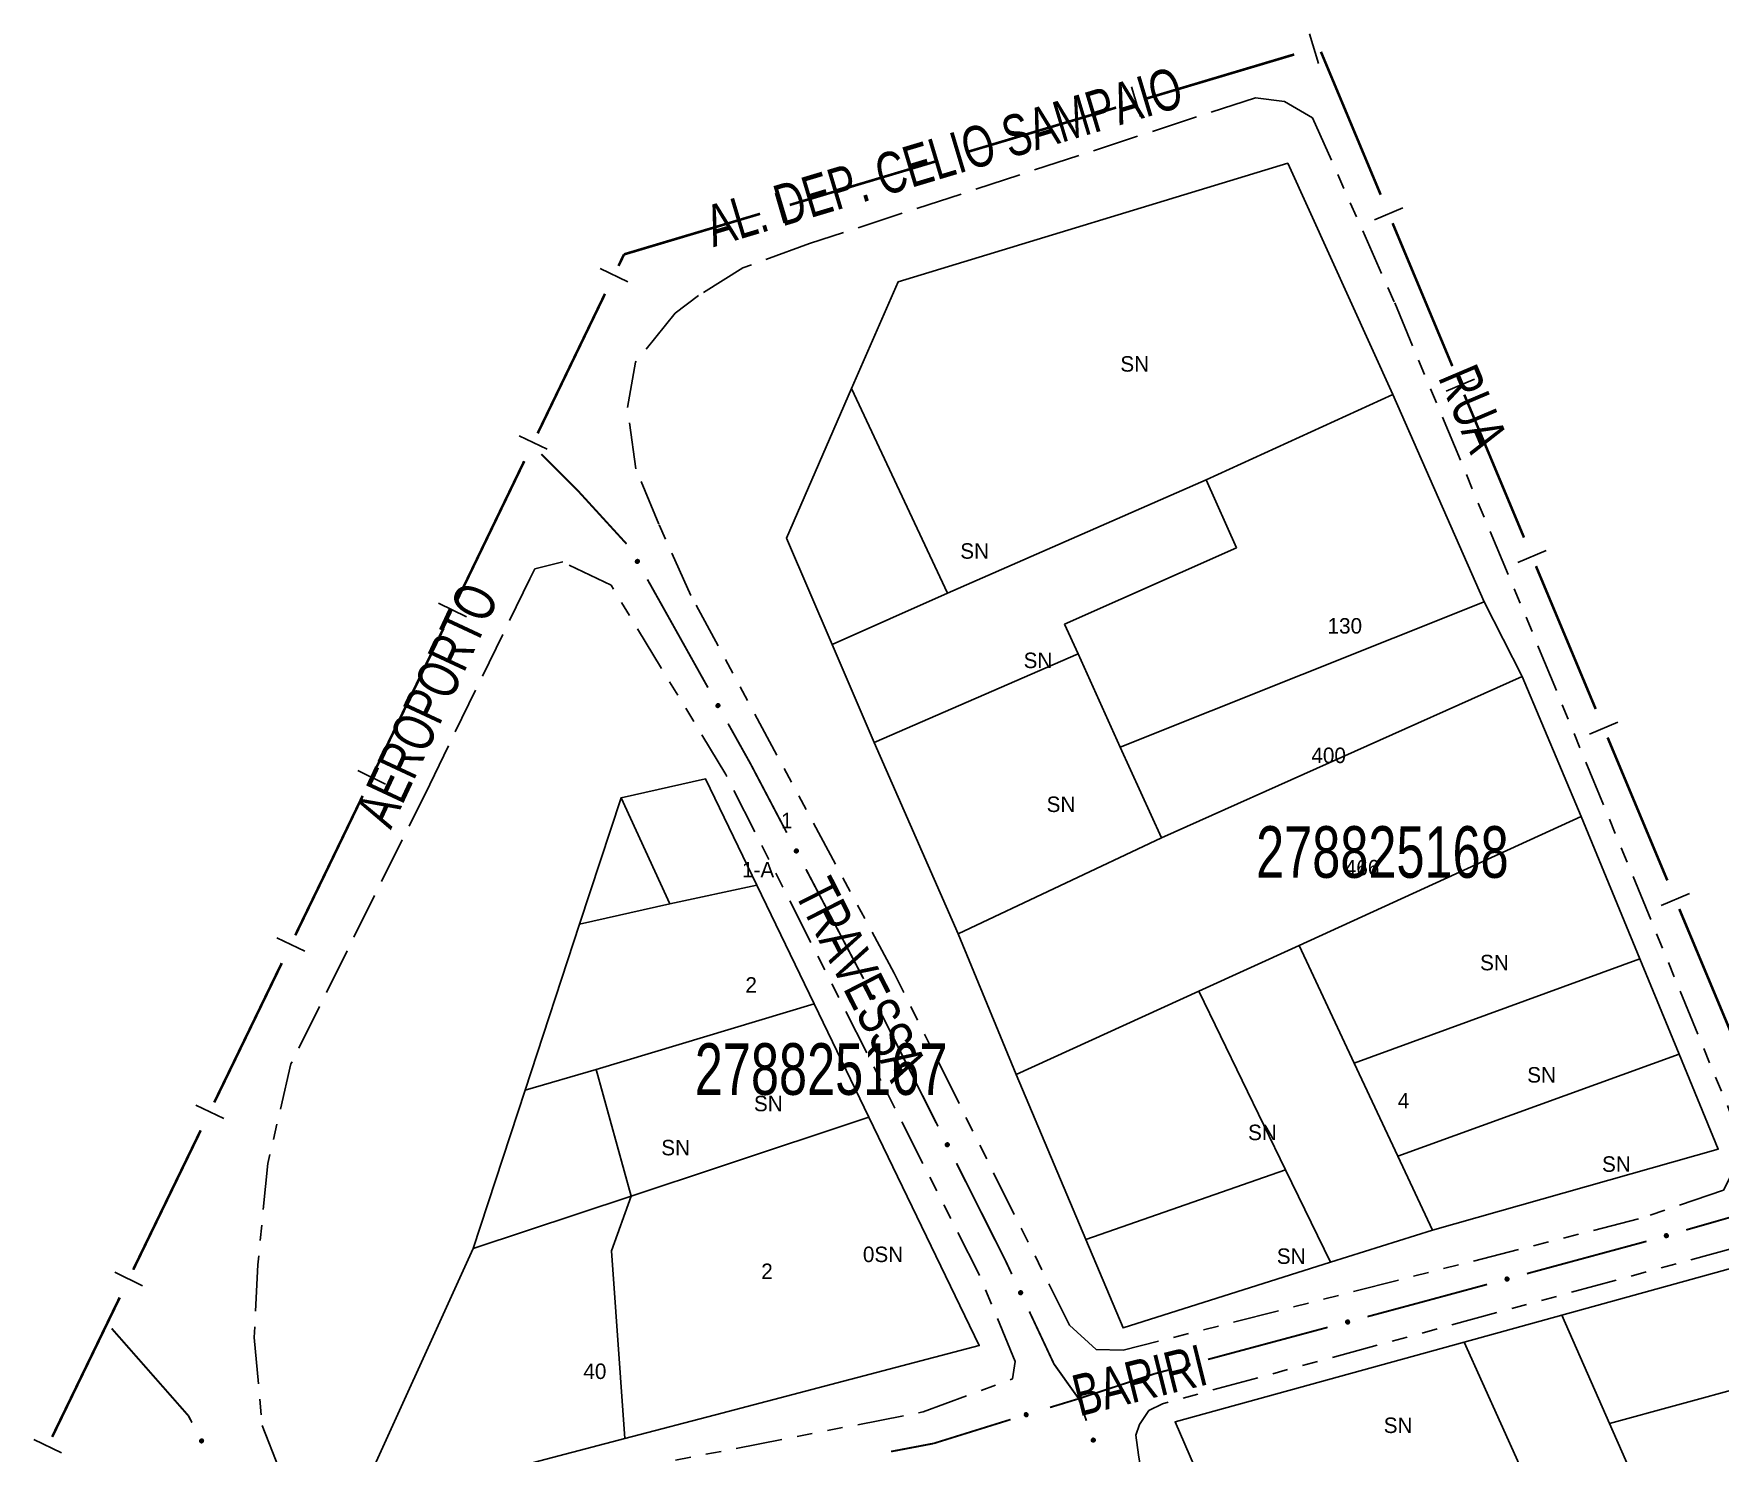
# Model space of a CAD drawing. Extents: x 204614 to 205597, y 4873311 to 4874446.
# Drawn here: x 204936.4 to 205099.8, y 4874308.7 to 4874446.2 of the extents above; entities that cross this region are included whole.
import ezdxf
from ezdxf.enums import TextEntityAlignment as Align

# ---------------------------------------------------------------- set-up
doc = ezdxf.new("R2010")
doc.units = 0
doc.header["$LTSCALE"] = 1.5
doc.header["$MEASUREMENT"] = 0
doc.linetypes.add('TRACO_11', pattern=[8, 3, -1, 3, -1])
doc.linetypes.add('TRACO_25', pattern=[8, 3, -1, 1, -1, 1, -1])
for name, color, linetype in [('CD_MALHA_LOTES', 7, 'CONTINUOUS'), ('CD_TXT_QUADRA', 255, 'CONTINUOUS'), ('LM-LIM-SETORES-BAIRROS', 250, 'CONTINUOUS'), ('RU-QUADRA', 210, 'CONTINUOUS'), ('SV-EIXO-RUA-N-PAV', 6, 'CONTINUOUS'), ('SV-RUA-NAO-PAV', 7, 'CONTINUOUS'), ('SV-RUA-PAVIM', 7, 'CONTINUOUS'), ('SV-TXT-RUA-N-PAV', 7, 'CONTINUOUS'), ('SV-TXT-RUA-PAV', 7, 'CONTINUOUS'), ('Th_NmrPort', 1, 'CONTINUOUS')]:
    doc.layers.add(name, color=color, linetype=linetype)
doc.styles.add('ARIAL', font='ARIAL.SHX')

msp = doc.modelspace()

# ---------------------------------------------------------------- linework, layer by layer
at = {"layer": 'CD_MALHA_LOTES', "linetype": 'Continuous', "flags": 128}
for points in [[(205020.195338, 4874422.122903), (205057.950241, 4874433.619577)], [(205057.950241, 4874433.619577), (205068.13264, 4874411.210239)], [(205015.68271, 4874411.799885), (205020.195338, 4874422.122903)], [(205015.68271, 4874411.799885), (205009.38529, 4874397.290649)], [(205024.98192, 4874391.969947), (205015.68271, 4874411.799885)], [(205050.048416, 4874402.964596), (205068.13264, 4874411.210239)], [(205068.13264, 4874411.210239), (205076.986454, 4874391.116773)], [(205050.048416, 4874402.964596), (205024.98192, 4874391.969947)], [(205052.980129, 4874396.363739), (205050.048416, 4874402.964596)], [(205009.38529, 4874397.290649), (205013.799399, 4874386.98382)], [(205036.330847, 4874388.963605), (205052.980129, 4874396.363739)], [(205013.799399, 4874386.98382), (205024.98192, 4874391.969947)], [(205041.716584, 4874377.065696), (205076.986454, 4874391.116773)], [(205076.986454, 4874391.116773), (205080.653126, 4874383.886202)], [(205037.634412, 4874386.083832), (205036.330847, 4874388.963605)], [(205017.86313, 4874377.495115), (205013.799399, 4874386.98382)], [(205017.86313, 4874377.495115), (205037.634412, 4874386.083832)], [(205041.716584, 4874377.065696), (205037.634412, 4874386.083832)], [(205080.653126, 4874383.886202), (205045.70218, 4874368.260911)], [(205080.653126, 4874383.886202), (205086.366418, 4874370.334456)], [(205025.998603, 4874358.985694), (205017.86313, 4874377.495115)], [(205045.70218, 4874368.260911), (205041.716584, 4874377.065696)], [(204993.347251, 4874372.161047), (205001.522713, 4874373.993478), (205006.501724, 4874363.69162)], [(204989.328919, 4874359.898207), (204993.347251, 4874372.161047)], [(204998.069285, 4874361.871241), (204993.347251, 4874372.161047)], [(205059.048245, 4874357.8555), (205086.366418, 4874370.334456)], [(205086.366418, 4874370.334456), (205092.055291, 4874356.542889)], [(205025.998603, 4874358.985694), (205045.70218, 4874368.260911)], [(205006.501724, 4874363.69162), (204998.069285, 4874361.871241)], [(205006.501724, 4874363.69162), (205012.056457, 4874352.19856)], [(204998.069285, 4874361.871241), (204989.328919, 4874359.898207)], [(204984.064992, 4874343.834152), (204989.328919, 4874359.898207)], [(205031.636806, 4874345.33394), (205025.998603, 4874358.985694)], [(205049.344554, 4874353.422849), (205059.048245, 4874357.8555)], [(205064.38633, 4874346.451521), (205059.048245, 4874357.8555)], [(205064.38633, 4874346.451521), (205092.055291, 4874356.542889)], [(205092.055291, 4874356.542889), (205095.86489, 4874347.307256)], [(205031.636806, 4874345.33394), (205049.344554, 4874353.422849)], [(205057.738016, 4874336.112262), (205049.344554, 4874353.422849)], [(204990.950995, 4874345.837468), (205012.056457, 4874352.19856)], [(205012.056457, 4874352.19856), (205017.365901, 4874341.213019)], [(205068.608539, 4874337.431434), (205064.38633, 4874346.451521)], [(205068.608539, 4874337.431434), (205095.86489, 4874347.307256)], [(205095.86489, 4874347.307256), (205099.652812, 4874338.124173)], [(204990.950995, 4874345.837468), (204984.064992, 4874343.834152)], [(204994.33534, 4874333.570064), (204990.950995, 4874345.837468)], [(205038.374722, 4874329.364519), (205031.636806, 4874345.33394)], [(204979.040192, 4874328.499849), (204984.064992, 4874343.834152)], [(205003.082943, 4874336.469822), (205017.365901, 4874341.213019)], [(205017.365901, 4874341.213019), (205028.057727, 4874319.09102)], [(205099.652812, 4874338.124173), (205071.955773, 4874330.280593)], [(205003.082943, 4874336.469822), (204994.33534, 4874333.570064)], [(205071.955773, 4874330.280593), (205068.608539, 4874337.431434)], [(205038.374722, 4874329.364519), (205057.738016, 4874336.112262)], [(205062.07957, 4874327.158287), (205057.738016, 4874336.112262)], [(204994.33534, 4874333.570064), (204979.040192, 4874328.499849)], [(204992.431035, 4874328.253176), (204994.33534, 4874333.570064)], [(205071.955773, 4874330.280593), (205062.07957, 4874327.158287)], [(204979.040192, 4874328.499849), (204967.517018, 4874303.198202)], [(204993.72724, 4874310.078767), (204992.431035, 4874328.253176)], [(205062.07957, 4874327.158287), (205041.985878, 4874320.80578), (205038.374722, 4874329.364519)], [(205084.490651, 4874322.03733), (205104.013851, 4874327.417803), (205108.967827, 4874316.968707)], [(205075.025183, 4874319.428706), (205084.490651, 4874322.03733)], [(205089.103049, 4874311.5258), (205084.490651, 4874322.03733)], [(205028.057727, 4874319.09102), (205003.11962, 4874312.544404)], [(205075.025183, 4874319.428706), (205047.026527, 4874311.712451)], [(205080.351728, 4874307.612079), (205075.025183, 4874319.428706)], [(205089.103049, 4874311.5258), (205108.967827, 4874316.968707)], [(205003.11962, 4874312.544404), (204993.72724, 4874310.078767)], [(205047.026527, 4874311.712451), (205052.247153, 4874299.702465)], [(205094.119246, 4874300.184303), (205089.103049, 4874311.5258)], [(204967.517018, 4874303.198202), (204993.72724, 4874310.078767)]]:
    msp.add_lwpolyline(points, dxfattribs=at)
at = {"layer": 'LM-LIM-SETORES-BAIRROS'}
for points in [[(205060.058194, 4874446.163286), (205060.915573, 4874443.288412)], [(205042.808948, 4874441.019016), (205043.666327, 4874438.144142)], [(205025.559702, 4874435.874747), (205026.417081, 4874432.999872)], [(205008.310456, 4874430.730477), (205009.167835, 4874427.855602)], [(205069.1029, 4874429.30632), (205066.33511, 4874428.149021)], [(204991.315427, 4874423.419583), (204994.017082, 4874422.115335)], [(205076.046691, 4874412.699581), (205073.278901, 4874411.542282)], [(204983.489944, 4874407.209653), (204986.191599, 4874405.905406)], [(205082.990482, 4874396.092842), (205080.222692, 4874394.935544)], [(204975.664461, 4874390.999724), (204978.366116, 4874389.695476)], [(205089.934272, 4874379.486104), (205087.166483, 4874378.328805)], [(204967.838978, 4874374.789794), (204970.540633, 4874373.485547)], [(205096.878063, 4874362.879365), (205094.110273, 4874361.722066)], [(204960.003166, 4874358.587503), (204962.702749, 4874357.278974)], [(204952.15199, 4874342.390002), (204954.851573, 4874341.081473)], [(204944.300814, 4874326.192502), (204947.000397, 4874324.883972)], [(204936.449637, 4874309.995001), (204939.149221, 4874308.686471)]]:
    msp.add_lwpolyline(points, dxfattribs=at)
at = {"layer": 'LM-LIM-SETORES-BAIRROS', "const_width": 0.25}
for points in [[(205058.570301, 4874444.154264), (205044.195929, 4874439.867372)], [(205066.947473, 4874430.572864), (205061.160981, 4874444.411812)], [(205041.321055, 4874439.009994), (205026.946683, 4874434.723102)], [(205024.071809, 4874433.865724), (205009.697437, 4874429.578832)], [(205006.822563, 4874428.721454), (204994.364774, 4874425.006148)], [(205073.891264, 4874413.966125), (205068.104771, 4874427.805074)], [(204993.643099, 4874424.790922), (204993.101004, 4874423.668011)], [(204994.364774, 4874425.006148), (204993.643099, 4874424.790922)], [(204991.796757, 4874420.966356), (204985.275521, 4874407.458081)], [(205080.835055, 4874397.359386), (205075.048562, 4874411.198335)], [(204983.971274, 4874404.756426), (204977.450038, 4874391.248152)], [(205087.778845, 4874380.752647), (205081.992353, 4874394.591596)], [(204976.145791, 4874388.546497), (204969.624555, 4874375.038222)], [(205094.722636, 4874364.145909), (205088.936144, 4874377.984858)], [(204968.320308, 4874372.336567), (204964.842315, 4874365.132154)], [(204964.825782, 4874365.097907), (204961.789134, 4874358.8331)], [(204964.842315, 4874365.132154), (204964.825782, 4874365.097907)], [(205101.666427, 4874347.53917), (205095.879935, 4874361.378119)], [(204960.480605, 4874356.133516), (204953.937958, 4874342.635599)], [(204952.629429, 4874339.936015), (204946.086782, 4874326.438098)], [(204944.778252, 4874323.738515), (204938.235605, 4874310.240597)]]:
    msp.add_lwpolyline(points, dxfattribs=at)
at = {"layer": 'RU-QUADRA', "linetype": 'Continuous', "flags": 128}
for points in [[(205041.985878, 4874320.80578), (205038.374722, 4874329.364519), (205031.636806, 4874345.33394), (205025.998603, 4874358.985694), (205017.86313, 4874377.495115), (205013.799399, 4874386.98382), (205009.38529, 4874397.290649), (205015.68271, 4874411.799885), (205020.195338, 4874422.122903), (205057.950241, 4874433.619577), (205068.13264, 4874411.210239), (205076.986454, 4874391.116773), (205080.653126, 4874383.886202), (205086.366418, 4874370.334456), (205092.055291, 4874356.542889), (205095.86489, 4874347.307256), (205099.652812, 4874338.124173), (205071.955773, 4874330.280593), (205062.07957, 4874327.158287)], [(204967.517018, 4874303.198202), (204979.040192, 4874328.499849), (204984.064992, 4874343.834152), (204989.328919, 4874359.898207), (204993.347251, 4874372.161047), (205001.522713, 4874373.993478), (205006.501724, 4874363.69162), (205012.056457, 4874352.19856), (205017.365901, 4874341.213019), (205028.057727, 4874319.09102), (205003.11962, 4874312.544404), (204993.72724, 4874310.078767)]]:
    msp.add_lwpolyline(points, close=True, dxfattribs=at)
msp.add_lwpolyline([(205104.013851, 4874327.417803), (205084.490651, 4874322.03733), (205075.025183, 4874319.428706), (205047.026527, 4874311.712451), (205052.247153, 4874299.702465), (205056.795254, 4874289.239613), (205062.568524, 4874275.867844), (205066.795074, 4874266.235149), (205070.946268, 4874256.685379), (205085.32735, 4874223.897555), (205090.857226, 4874211.289839), (205094.60144, 4874202.753303), (205098.993985, 4874192.738617), (205104.383804, 4874180.450222)], dxfattribs=at)
at = {"layer": 'SV-EIXO-RUA-N-PAV', "const_width": 0.18}
for points in [[(204985.626743, 4874405.44112), (204989.162277, 4874401.905586)], [(204989.162277, 4874401.905586), (204989.180163, 4874401.8877)], [(204989.180163, 4874401.8877), (204993.88648, 4874396.740166)], [(204995.908801, 4874393.298813), (204997.376554, 4874390.682384)], [(204997.376554, 4874390.682384), (204997.677472, 4874390.145964)], [(204997.677472, 4874390.145964), (205001.769117, 4874382.827107)], [(205003.721018, 4874379.335677), (205005.67292, 4874375.844248)], [(205005.67292, 4874375.844248), (205005.904411, 4874375.430171)], [(205005.904411, 4874375.430171), (205009.40651, 4874368.769084)], [(205011.267941, 4874365.228593), (205016.852232, 4874354.60712)], [(205018.666189, 4874351.042214), (205024.057888, 4874340.321692)], [(205025.855122, 4874336.748185), (205030.348204, 4874327.814417)], [(205101.654648, 4874331.752624), (205096.547313, 4874330.288936)], [(205092.698226, 4874329.185844), (205081.117957, 4874326.055258)], [(205092.702104, 4874329.186955), (205092.698226, 4874329.185844)], [(205030.348204, 4874327.814417), (205030.58523, 4874327.34313)], [(205030.58523, 4874327.34313), (205031.210719, 4874326.01012)], [(205077.256569, 4874325.011378), (205071.464487, 4874323.445559)], [(205070.8806, 4874323.287712), (205065.669629, 4874321.89005)], [(205071.464487, 4874323.445559), (205070.8806, 4874323.287712)], [(205032.909882, 4874322.388953), (205035.033836, 4874317.862495)], [(204944.004846, 4874320.739408), (204951.26853, 4874312.478725)], [(205061.806183, 4874320.853814), (205050.215845, 4874317.745106)], [(205035.033836, 4874317.862495), (205035.297374, 4874317.300856)], [(205035.297374, 4874317.300856), (205037.258735, 4874314.548623)], [(205046.352399, 4874316.70887), (205045.386538, 4874316.449811)], [(205045.021661, 4874316.351946), (205037.781211, 4874313.969884)], [(205045.386538, 4874316.449811), (205045.021661, 4874316.351946)], [(205037.69207, 4874313.940557), (205034.911435, 4874313.095674)], [(205037.258735, 4874314.548623), (205037.69207, 4874313.940557)], [(205037.781211, 4874313.969884), (205037.69207, 4874313.940557)], [(205037.69207, 4874313.940557), (205038.437984, 4874311.814273)], [(204951.26853, 4874312.478725), (204951.437645, 4874312.286398)], [(204951.437645, 4874312.286398), (204951.780843, 4874311.626401)], [(205031.087231, 4874311.92294), (205024.402977, 4874309.8443)], [(205023.640933, 4874309.607323), (205019.51266, 4874308.823855)], [(205024.402977, 4874309.8443), (205023.640933, 4874309.607323)]]:
    msp.add_lwpolyline(points, dxfattribs=at)
at = {"layer": 'SV-EIXO-RUA-N-PAV'}
for points in [[(204994.956009, 4874395.222266), (204995.003273, 4874395.209693), (204995.041324, 4874395.189222), (204995.068146, 4874395.163013), (204995.085809, 4874395.133673), (204995.100498, 4874395.101622), (204995.108178, 4874395.06604), (204995.107955, 4874395.02466), (204995.095675, 4874394.977159), (204995.072142, 4874394.939558), (204995.047855, 4874394.911888), (204995.018322, 4874394.891708), (204994.986946, 4874394.87796), (204994.949722, 4874394.871205), (204994.90779, 4874394.87184), (204994.860324, 4874394.885344), (204994.823158, 4874394.90567), (204994.79788, 4874394.931701), (204994.777782, 4874394.96152), (204994.763177, 4874394.994421), (204994.755839, 4874395.029393), (204994.756555, 4874395.071611), (204994.770505, 4874395.118283), (204994.790353, 4874395.155583), (204994.816023, 4874395.181219), (204994.845826, 4874395.200346), (204994.877793, 4874395.21547), (204994.91324, 4874395.22468), (204994.956009, 4874395.222266)], [(205002.771039, 4874381.260521), (205002.818286, 4874381.247879), (205002.856306, 4874381.227352), (205002.88309, 4874381.201104), (205002.90071, 4874381.171739), (205002.915352, 4874381.139666), (205002.92298, 4874381.104073), (205002.922696, 4874381.062694), (205002.910347, 4874381.01521), (205002.88676, 4874380.977644), (205002.862432, 4874380.950009), (205002.832869, 4874380.929873), (205002.801474, 4874380.91617), (205002.76424, 4874380.909469), (205002.722308, 4874380.910166), (205002.674862, 4874380.92374), (205002.637726, 4874380.944119), (205002.612486, 4874380.970187), (205002.592431, 4874381.000036), (205002.577875, 4874381.032959), (205002.570588, 4874381.067941), (205002.571366, 4874381.110158), (205002.585383, 4874381.156809), (205002.605287, 4874381.19408), (205002.630993, 4874381.219679), (205002.660824, 4874381.238762), (205002.692814, 4874381.253839), (205002.728274, 4874381.262997), (205002.771039, 4874381.260521)], [(205010.367798, 4874367.17724), (205010.414703, 4874367.163387), (205010.452183, 4874367.141888), (205010.478282, 4874367.114961), (205010.495141, 4874367.085151), (205010.508953, 4874367.052713), (205010.515663, 4874367.016935), (205010.514315, 4874366.975577), (205010.500748, 4874366.928427), (205010.476202, 4874366.89148), (205010.451171, 4874366.86448), (205010.4211, 4874366.845111), (205010.389362, 4874366.832221), (205010.351968, 4874366.82648), (205010.310069, 4874366.828255), (205010.262988, 4874366.843045), (205010.226388, 4874366.864373), (205010.201827, 4874366.891082), (205010.182547, 4874366.921436), (205010.168842, 4874366.954723), (205010.162458, 4874366.989881), (205010.164322, 4874367.032064), (205010.179535, 4874367.078339), (205010.20039, 4874367.115086), (205010.226747, 4874367.140015), (205010.257059, 4874367.158324), (205010.289426, 4874367.172573), (205010.32511, 4874367.180816), (205010.367798, 4874367.17724)], [(205017.801359, 4874353.006788), (205017.848007, 4874352.99209), (205017.885093, 4874352.969919), (205017.910702, 4874352.942525), (205017.92702, 4874352.912416), (205017.940244, 4874352.879734), (205017.946308, 4874352.843841), (205017.944213, 4874352.802513), (205017.929798, 4874352.755616), (205017.904589, 4874352.719118), (205017.879075, 4874352.692574), (205017.848659, 4874352.673751), (205017.816694, 4874352.661436), (205017.779203, 4874352.656371), (205017.737342, 4874352.658902), (205017.690535, 4874352.674539), (205017.654327, 4874352.696524), (205017.630252, 4874352.723672), (205017.611522, 4874352.754369), (205017.598421, 4874352.787898), (205017.592672, 4874352.823165), (205017.595297, 4874352.865308), (205017.611342, 4874352.911301), (205017.632858, 4874352.947665), (205017.65966, 4874352.972115), (205017.690297, 4874352.989874), (205017.722917, 4874353.003537), (205017.758743, 4874353.011134), (205017.801359, 4874353.006788)], [(205024.990292, 4874338.71276), (205025.036939, 4874338.698062), (205025.074025, 4874338.675891), (205025.099634, 4874338.648496), (205025.115952, 4874338.618388), (205025.129177, 4874338.585705), (205025.13524, 4874338.549812), (205025.133146, 4874338.508485), (205025.11873, 4874338.461587), (205025.093521, 4874338.425089), (205025.068007, 4874338.398545), (205025.037591, 4874338.379722), (205025.005626, 4874338.367407), (205024.968135, 4874338.362342), (205024.926274, 4874338.364873), (205024.879468, 4874338.38051), (205024.843259, 4874338.402495), (205024.819184, 4874338.429643), (205024.800455, 4874338.460341), (205024.787353, 4874338.493869), (205024.781604, 4874338.529136), (205024.784229, 4874338.571279), (205024.800275, 4874338.617272), (205024.82179, 4874338.653637), (205024.848592, 4874338.678086), (205024.87923, 4874338.695845), (205024.911849, 4874338.709508), (205024.947675, 4874338.717105), (205024.990292, 4874338.71276)], [(205094.793156, 4874329.671708), (205094.770046, 4874329.628604), (205094.741371, 4874329.596283), (205094.709695, 4874329.57621), (205094.677079, 4874329.56577), (205094.642508, 4874329.558848), (205094.606114, 4874329.559559), (205094.565895, 4874329.569296), (205094.522493, 4874329.592174), (205094.491314, 4874329.623725), (205094.469973, 4874329.653727), (205094.457129, 4874329.68711), (205094.450967, 4874329.720807), (205094.452956, 4874329.758587), (205094.463221, 4874329.799248), (205094.487282, 4874329.842334), (205094.515612, 4874329.873828), (205094.54676, 4874329.892439), (205094.580404, 4874329.905139), (205094.615782, 4874329.911783), (205094.651504, 4874329.910879), (205094.692425, 4874329.90047), (205094.734636, 4874329.876158), (205094.76637, 4874329.848261), (205094.785413, 4874329.817382), (205094.797171, 4874329.783979), (205094.804535, 4874329.749389), (205094.805344, 4874329.712775), (205094.793156, 4874329.671708)], [(205079.354692, 4874325.464548), (205079.330936, 4874325.421797), (205079.301776, 4874325.389913), (205079.269801, 4874325.370319), (205079.237032, 4874325.360373), (205079.20236, 4874325.353973), (205079.165981, 4874325.355232), (205079.125913, 4874325.365574), (205079.082861, 4874325.389104), (205079.052161, 4874325.421122), (205079.031275, 4874325.451442), (205079.018936, 4874325.485015), (205079.013283, 4874325.518801), (205079.015841, 4874325.556547), (205079.026718, 4874325.597049), (205079.051426, 4874325.639767), (205079.080228, 4874325.67083), (205079.111653, 4874325.688969), (205079.145484, 4874325.701161), (205079.180959, 4874325.70727), (205079.216662, 4874325.705828), (205079.257422, 4874325.694803), (205079.299262, 4874325.669857), (205079.330571, 4874325.641485), (205079.349147, 4874325.610323), (205079.3604, 4874325.576746), (205079.367242, 4874325.542049), (205079.367498, 4874325.505427), (205079.354692, 4874325.464548)], [(205032.098922, 4874324.37637), (205032.145151, 4874324.360406), (205032.181619, 4874324.337233), (205032.206472, 4874324.309151), (205032.221963, 4874324.278608), (205032.234292, 4874324.245577), (205032.239375, 4874324.209533), (205032.236155, 4874324.168278), (205032.220466, 4874324.121791), (205032.194272, 4874324.085993), (205032.168044, 4874324.060155), (205032.137126, 4874324.042168), (205032.104838, 4874324.030728), (205032.067222, 4874324.026687), (205032.025446, 4874324.030358), (205031.979083, 4874324.047265), (205031.943487, 4874324.070229), (205031.920161, 4874324.098023), (205031.902275, 4874324.12922), (205031.890092, 4874324.163092), (205031.885307, 4874324.198503), (205031.889079, 4874324.240559), (205031.906373, 4874324.286098), (205031.928871, 4874324.321862), (205031.95633, 4874324.345572), (205031.98744, 4874324.362489), (205032.020419, 4874324.375258), (205032.05644, 4874324.381876), (205032.098922, 4874324.37637)], [(205063.905199, 4874321.302831), (205063.881358, 4874321.260127), (205063.852136, 4874321.2283), (205063.820122, 4874321.20877), (205063.787333, 4874321.198888), (205063.752649, 4874321.192557), (205063.716272, 4874321.193888), (205063.676225, 4874321.20431), (205063.633219, 4874321.227925), (205063.602583, 4874321.260003), (205063.581757, 4874321.290365), (205063.569484, 4874321.323962), (205063.563898, 4874321.357759), (205063.566531, 4874321.395499), (205063.577488, 4874321.43598), (205063.602281, 4874321.478649), (205063.631144, 4874321.509655), (205063.662605, 4874321.527732), (205063.696459, 4874321.539857), (205063.731946, 4874321.545896), (205063.767647, 4874321.544383), (205063.808385, 4874321.533277), (205063.850175, 4874321.508249), (205063.881428, 4874321.479815), (205063.899943, 4874321.448616), (205063.911129, 4874321.415017), (205063.917902, 4874321.380307), (205063.918086, 4874321.343684), (205063.905199, 4874321.302831)], [(205048.451415, 4874317.157887), (205048.427574, 4874317.115183), (205048.398351, 4874317.083356), (205048.366338, 4874317.063826), (205048.333549, 4874317.053945), (205048.298865, 4874317.047613), (205048.262488, 4874317.048945), (205048.222441, 4874317.059366), (205048.179435, 4874317.082981), (205048.148799, 4874317.11506), (205048.127973, 4874317.145421), (205048.1157, 4874317.179019), (205048.110114, 4874317.212816), (205048.112747, 4874317.250556), (205048.123704, 4874317.291036), (205048.148497, 4874317.333706), (205048.17736, 4874317.364712), (205048.20882, 4874317.382789), (205048.242675, 4874317.394913), (205048.278162, 4874317.400953), (205048.313863, 4874317.39944), (205048.354601, 4874317.388334), (205048.396391, 4874317.363306), (205048.427644, 4874317.334871), (205048.446159, 4874317.303673), (205048.457345, 4874317.270073), (205048.464118, 4874317.235363), (205048.464302, 4874317.198741), (205048.451415, 4874317.157887)], [(205032.767244, 4874312.330103), (205032.745105, 4874312.286492), (205032.717161, 4874312.253537), (205032.685942, 4874312.23276), (205032.653568, 4874312.221592), (205032.619161, 4874312.213898), (205032.58276, 4874312.213794), (205032.542333, 4874312.222628), (205032.498429, 4874312.244529), (205032.466552, 4874312.275374), (205032.444544, 4874312.30489), (205032.430956, 4874312.337978), (205032.424042, 4874312.371528), (205032.425184, 4874312.409343), (205032.434536, 4874312.450224), (205032.457627, 4874312.493838), (205032.485245, 4874312.525958), (205032.515968, 4874312.545262), (205032.549318, 4874312.558712), (205032.58454, 4874312.566146), (205032.620272, 4874312.566042), (205032.661416, 4874312.556552), (205032.704161, 4874312.533191), (205032.736511, 4874312.506012), (205032.756242, 4874312.475567), (205032.768744, 4874312.442435), (205032.776881, 4874312.408019), (205032.778509, 4874312.371432), (205032.767244, 4874312.330103)], [(204952.734927, 4874310.030229), (204952.781769, 4874310.016164), (204952.819151, 4874309.994497), (204952.845129, 4874309.967451), (204952.861852, 4874309.937566), (204952.875518, 4874309.905065), (204952.882066, 4874309.869258), (204952.880531, 4874309.827906), (204952.866751, 4874309.780818), (204952.842038, 4874309.743982), (204952.816886, 4874309.717095), (204952.786727, 4874309.697862), (204952.754932, 4874309.685116), (204952.717512, 4874309.679544), (204952.675621, 4874309.681509), (204952.628608, 4874309.696511), (204952.592105, 4874309.718004), (204952.567665, 4874309.744824), (204952.548522, 4874309.775265), (204952.534968, 4874309.808613), (204952.528743, 4874309.8438), (204952.530797, 4874309.885974), (204952.546219, 4874309.93218), (204952.56724, 4874309.968832), (204952.59371, 4874309.993642), (204952.624104, 4874310.011814), (204952.656535, 4874310.025917), (204952.692256, 4874310.033998), (204952.734927, 4874310.030229)], [(205039.156353, 4874310.099051), (205039.20073, 4874310.078492), (205039.234667, 4874310.051748), (205039.256551, 4874310.021295), (205039.268873, 4874309.989343), (205039.277797, 4874309.955234), (205039.279207, 4874309.91886), (205039.27183, 4874309.878142), (205039.251519, 4874309.833481), (205039.221838, 4874309.800517), (205039.19313, 4874309.777464), (205039.160552, 4874309.762697), (205039.127272, 4874309.754583), (205039.08944, 4874309.754368), (205039.04825, 4874309.762247), (205039.003835, 4874309.783757), (205038.970745, 4874309.810204), (205038.95035, 4874309.840215), (205038.935712, 4874309.873061), (205038.927019, 4874309.907993), (205038.92584, 4874309.943706), (205038.933848, 4874309.985164), (205038.955659, 4874310.02872), (205038.98166, 4874310.062025), (205039.011377, 4874310.082835), (205039.044039, 4874310.096519), (205039.078141, 4874310.105885), (205039.114646, 4874310.108825), (205039.156353, 4874310.099051)]]:
    msp.add_lwpolyline(points, close=True, dxfattribs=at)
for points in [[(204994.770505, 4874395.118283), (204994.949722, 4874394.871205)], [(204994.780617, 4874395.13455), (204994.965105, 4874394.878194)], [(204994.790353, 4874395.155583), (204994.986946, 4874394.87796)], [(204994.804215, 4874395.164998), (204995.00072, 4874394.887221)], [(204994.816023, 4874395.181219), (204995.018322, 4874394.891708)], [(204994.831819, 4874395.188306), (204995.029949, 4874394.902053)], [(204994.845826, 4874395.200346), (204995.047855, 4874394.911888)], [(204994.864618, 4874395.205141), (204995.05912, 4874394.930934)], [(204994.877793, 4874395.21547), (204995.072142, 4874394.939558)], [(204994.897707, 4874395.21588), (204995.08205, 4874394.962572)], [(204994.91324, 4874395.22468), (204995.095675, 4874394.977159)], [(204994.933467, 4874395.22186), (204995.09845, 4874395.003063)], [(204994.956009, 4874395.222266), (204995.107955, 4874395.02466)], [(204994.981476, 4874395.214371), (204995.104081, 4874395.051594)], [(204995.003273, 4874395.209693), (204995.108178, 4874395.06604)], [(204995.025015, 4874395.198117), (204995.099147, 4874395.091069)], [(204995.041324, 4874395.189222), (204995.100498, 4874395.101622)], [(204994.755839, 4874395.029393), (204994.860324, 4874394.885344)], [(204994.756555, 4874395.071611), (204994.90779, 4874394.87184)], [(204994.760967, 4874395.046863), (204994.879856, 4874394.885131)], [(204994.762186, 4874395.008433), (204994.838175, 4874394.900863)], [(204994.763177, 4874394.994421), (204994.823158, 4874394.90567)], [(204994.766743, 4874395.092346), (204994.92682, 4874394.873927)], [(205002.570588, 4874381.067941), (205002.674862, 4874380.92374)], [(205002.571366, 4874381.110158), (205002.722308, 4874380.910166)], [(205002.575741, 4874381.085403), (205002.694394, 4874380.923498)], [(205002.576904, 4874381.046972), (205002.652736, 4874380.939291)], [(205002.577875, 4874381.032959), (205002.637726, 4874380.944119)], [(205002.581584, 4874381.130878), (205002.741342, 4874380.912225)], [(205002.585383, 4874381.156809), (205002.76424, 4874380.909469)], [(205002.59552, 4874381.173062), (205002.779633, 4874380.916436)], [(205002.605287, 4874381.19408), (205002.801474, 4874380.91617)], [(205002.619162, 4874381.203475), (205002.815261, 4874380.925411)], [(205002.630993, 4874381.219679), (205002.832869, 4874380.929873)], [(205002.6468, 4874381.226743), (205002.844511, 4874380.940201)], [(205002.660824, 4874381.238762), (205002.862432, 4874380.950009)], [(205002.679624, 4874381.24353), (205002.873725, 4874380.969039)], [(205002.692814, 4874381.253839), (205002.88676, 4874380.977644)], [(205002.712729, 4874381.254221), (205002.896701, 4874381.000643)], [(205002.728274, 4874381.262997), (205002.910347, 4874381.01521)], [(205002.748497, 4874381.260148), (205002.91316, 4874381.04111)], [(205002.771039, 4874381.260521), (205002.922696, 4874381.062694)], [(205002.796495, 4874381.252589), (205002.918862, 4874381.089633)], [(205002.818286, 4874381.247879), (205002.92298, 4874381.104073)], [(205002.84001, 4874381.236271), (205002.913985, 4874381.129115)], [(205002.856306, 4874381.227352), (205002.915352, 4874381.139666)], [(205010.162458, 4874366.989881), (205010.262988, 4874366.843045)], [(205010.164322, 4874367.032064), (205010.310069, 4874366.828255)], [(205010.168059, 4874367.007205), (205010.282507, 4874366.842301)], [(205010.168232, 4874366.968756), (205010.241269, 4874366.85916)], [(205010.168842, 4874366.954723), (205010.226388, 4874366.864373)], [(205010.175069, 4874367.052515), (205010.329149, 4874366.829824)], [(205010.179535, 4874367.078339), (205010.351968, 4874366.82648)], [(205010.190086, 4874367.094325), (205010.367536, 4874366.833048)], [(205010.20039, 4874367.115086), (205010.389362, 4874366.832221)], [(205010.214503, 4874367.124121), (205010.403383, 4874366.841104)], [(205010.226747, 4874367.140015), (205010.4211, 4874366.845111)], [(205010.24273, 4874367.146669), (205010.433004, 4874366.855136)], [(205010.257059, 4874367.158324), (205010.451171, 4874366.86448)], [(205010.275975, 4874367.162606), (205010.46295, 4874366.883212)], [(205010.289426, 4874367.172573), (205010.476202, 4874366.89148)], [(205010.309344, 4874367.172442), (205010.486732, 4874366.914215)], [(205010.32511, 4874367.180816), (205010.500748, 4874366.928427)], [(205010.345253, 4874367.177447), (205010.504226, 4874366.954246)], [(205010.367798, 4874367.17724), (205010.514315, 4874366.975577)], [(205010.393041, 4874367.168656), (205010.511175, 4874367.002606)], [(205010.414703, 4874367.163387), (205010.515663, 4874367.016935)], [(205010.436121, 4874367.151224), (205010.507315, 4874367.0422)], [(205010.452183, 4874367.141888), (205010.508953, 4874367.052713)], [(205017.592672, 4874352.823165), (205017.690535, 4874352.674539)], [(205017.595297, 4874352.865308), (205017.737342, 4874352.658902)], [(205017.598064, 4874352.80194), (205017.669111, 4874352.691043)], [(205017.598421, 4874352.787898), (205017.654327, 4874352.696524)], [(205017.598584, 4874352.840386), (205017.710038, 4874352.673442)], [(205017.606411, 4874352.885561), (205017.756447, 4874352.660126)], [(205017.611342, 4874352.911301), (205017.779203, 4874352.656371)], [(205017.62218, 4874352.927094), (205017.794886, 4874352.662657)], [(205017.632858, 4874352.947665), (205017.816694, 4874352.661436)], [(205017.647131, 4874352.956444), (205017.830873, 4874352.670064)], [(205017.65966, 4874352.972115), (205017.848659, 4874352.673751)], [(205017.67576, 4874352.978479), (205017.860742, 4874352.683559)], [(205017.690297, 4874352.989874), (205017.879075, 4874352.692574)], [(205017.709287, 4874352.993814), (205017.89119, 4874352.711091)], [(205017.722917, 4874353.003537), (205017.904589, 4874352.719118)], [(205017.742829, 4874353.003046), (205017.915527, 4874352.74166)], [(205017.758743, 4874353.011134), (205017.929798, 4874352.755616)], [(205017.778822, 4874353.007402), (205017.933741, 4874352.781368)], [(205017.801359, 4874353.006788), (205017.944213, 4874352.802513)], [(205017.826443, 4874352.99775), (205017.941561, 4874352.829595)], [(205017.848007, 4874352.99209), (205017.946308, 4874352.843841)], [(205017.869202, 4874352.979543), (205017.938417, 4874352.869253)], [(205017.885093, 4874352.969919), (205017.940244, 4874352.879734)], [(205024.781604, 4874338.529136), (205024.879468, 4874338.38051)], [(205024.784229, 4874338.571279), (205024.926274, 4874338.364873)], [(205024.786996, 4874338.507911), (205024.858043, 4874338.397015)], [(205024.787353, 4874338.493869), (205024.843259, 4874338.402495)], [(205024.787516, 4874338.546357), (205024.89897, 4874338.379414)], [(205024.795344, 4874338.591533), (205024.945379, 4874338.366097)], [(205024.800275, 4874338.617272), (205024.968135, 4874338.362342)], [(205024.811112, 4874338.633066), (205024.983818, 4874338.368628)], [(205024.82179, 4874338.653637), (205025.005626, 4874338.367407)], [(205024.836063, 4874338.662415), (205025.019805, 4874338.376036)], [(205024.848592, 4874338.678086), (205025.037591, 4874338.379722)], [(205024.864693, 4874338.684451), (205025.049675, 4874338.389531)], [(205024.87923, 4874338.695845), (205025.068007, 4874338.398545)], [(205024.89822, 4874338.699785), (205025.080122, 4874338.417063)], [(205024.911849, 4874338.709508), (205025.093521, 4874338.425089)], [(205024.931761, 4874338.709017), (205025.10446, 4874338.447631)], [(205024.947675, 4874338.717105), (205025.11873, 4874338.461587)], [(205024.967755, 4874338.713373), (205025.122674, 4874338.487339)], [(205024.990292, 4874338.71276), (205025.133146, 4874338.508485)], [(205025.015376, 4874338.703721), (205025.130494, 4874338.535566)], [(205025.036939, 4874338.698062), (205025.13524, 4874338.549812)], [(205025.058135, 4874338.685514), (205025.12735, 4874338.575224)], [(205025.074025, 4874338.675891), (205025.129177, 4874338.585705)], [(205094.76637, 4874329.848261), (205094.450967, 4874329.720807)], [(205094.734636, 4874329.876158), (205094.452956, 4874329.758587)], [(205094.748141, 4874329.862574), (205094.456219, 4874329.742008)], [(205094.772343, 4874329.832605), (205094.456811, 4874329.705272)], [(205094.785413, 4874329.817382), (205094.457129, 4874329.68711)], [(205094.710261, 4874329.885785), (205094.460874, 4874329.780248)], [(205094.692425, 4874329.90047), (205094.463221, 4874329.799248)], [(205094.788676, 4874329.80038), (205094.464521, 4874329.673415)], [(205094.797171, 4874329.783979), (205094.469973, 4874329.653727)], [(205094.667326, 4874329.90187), (205094.482582, 4874329.823375)], [(205094.797514, 4874329.764587), (205094.485917, 4874329.638382)], [(205094.651504, 4874329.910879), (205094.487282, 4874329.842334)], [(205094.804535, 4874329.749389), (205094.491314, 4874329.623725)], [(205094.629646, 4874329.909524), (205094.50748, 4874329.860319)], [(205094.615782, 4874329.911783), (205094.515612, 4874329.873828)], [(205094.800353, 4874329.729915), (205094.511431, 4874329.608789)], [(205094.805344, 4874329.712775), (205094.522493, 4874329.592174)], [(205094.797946, 4874329.693739), (205094.547064, 4874329.583514)], [(205094.793156, 4874329.671708), (205094.565895, 4874329.569296)], [(205094.779614, 4874329.64874), (205094.592998, 4874329.56687)], [(205094.770046, 4874329.628604), (205094.606114, 4874329.559559)], [(205094.753779, 4874329.610109), (205094.632549, 4874329.562591)], [(205094.741371, 4874329.596283), (205094.642508, 4874329.558848)], [(205079.330571, 4874325.641485), (205079.013283, 4874325.518801)], [(205079.299262, 4874325.669857), (205079.015841, 4874325.556547)], [(205079.31256, 4874325.656072), (205079.018854, 4874325.539921)], [(205079.336308, 4874325.625741), (205079.018892, 4874325.50318)], [(205079.349147, 4874325.610323), (205079.018936, 4874325.485015)], [(205079.275034, 4874325.679851), (205079.024085, 4874325.578086)], [(205079.352153, 4874325.593273), (205079.026121, 4874325.47121)], [(205079.257422, 4874325.694803), (205079.026718, 4874325.597049)], [(205079.3604, 4874325.576746), (205079.031275, 4874325.451442)], [(205079.232347, 4874325.696581), (205079.04644, 4874325.620881)], [(205079.36045, 4874325.557352), (205079.046986, 4874325.435859)], [(205079.216662, 4874325.705828), (205079.051426, 4874325.639767)], [(205079.367242, 4874325.542049), (205079.052161, 4874325.421122)], [(205079.194787, 4874325.704803), (205079.071893, 4874325.657445)], [(205079.362767, 4874325.52264), (205079.072051, 4874325.405884)], [(205079.180959, 4874325.70727), (205079.080228, 4874325.67083)], [(205079.367498, 4874325.505427), (205079.082861, 4874325.389104)], [(205079.359814, 4874325.486504), (205079.107298, 4874325.380075)], [(205079.354692, 4874325.464548), (205079.125913, 4874325.365574)], [(205079.340806, 4874325.441787), (205079.152976, 4874325.36274)], [(205079.330936, 4874325.421797), (205079.165981, 4874325.355232)], [(205079.314392, 4874325.40355), (205079.192459, 4874325.357865)], [(205079.301776, 4874325.389913), (205079.20236, 4874325.353973)], [(205031.885307, 4874324.198503), (205031.979083, 4874324.047265)], [(205031.889079, 4874324.240559), (205032.025446, 4874324.030358)], [(205031.890092, 4874324.163092), (205031.943487, 4874324.070229)], [(205031.890118, 4874324.177139), (205031.958116, 4874324.064347)], [(205031.891686, 4874324.215557), (205031.998548, 4874324.045638)], [(205031.900742, 4874324.260502), (205032.044577, 4874324.031061)], [(205031.906373, 4874324.286098), (205032.067222, 4874324.026687)], [(205031.917637, 4874324.30159), (205032.083071, 4874324.032543)], [(205031.928871, 4874324.321862), (205032.104838, 4874324.030728)], [(205031.943378, 4874324.330249), (205032.119246, 4874324.038967)], [(205031.95633, 4874324.345572), (205032.137126, 4874324.042168)], [(205031.972598, 4874324.351496), (205032.149472, 4874324.051643)], [(205031.98744, 4874324.362489), (205032.168044, 4874324.060155)], [(205032.00653, 4874324.36591), (205032.180659, 4874324.078335)], [(205032.020419, 4874324.375258), (205032.194272, 4874324.085993)], [(205032.040311, 4874324.374225), (205032.205821, 4874324.108229)], [(205032.05644, 4874324.381876), (205032.220466, 4874324.121791)], [(205032.07641, 4874324.377598), (205032.22511, 4874324.147425)], [(205032.098922, 4874324.37637), (205032.236155, 4874324.168278)], [(205032.12375, 4874324.366652), (205032.234242, 4874324.195421)], [(205032.145151, 4874324.360406), (205032.239375, 4874324.209533)], [(205032.165997, 4874324.347286), (205032.23218, 4874324.23515)], [(205032.181619, 4874324.337233), (205032.234292, 4874324.245577)], [(205063.881428, 4874321.479815), (205063.563898, 4874321.357759)], [(205063.850175, 4874321.508249), (205063.566531, 4874321.395499)], [(205063.887134, 4874321.464059), (205063.569476, 4874321.342127)], [(205063.899943, 4874321.448616), (205063.569484, 4874321.323962)], [(205063.863446, 4874321.494437), (205063.569511, 4874321.378868)], [(205063.825968, 4874321.518291), (205063.574817, 4874321.417023)], [(205063.902915, 4874321.43156), (205063.576642, 4874321.310143)], [(205063.808385, 4874321.533277), (205063.577488, 4874321.43598)], [(205063.911129, 4874321.415017), (205063.581757, 4874321.290365)], [(205063.783314, 4874321.535105), (205063.597257, 4874321.459773)], [(205063.911141, 4874321.395622), (205063.597437, 4874321.27475)], [(205063.767647, 4874321.544383), (205063.602281, 4874321.478649)], [(205063.917902, 4874321.380307), (205063.602583, 4874321.260003)], [(205063.913389, 4874321.360906), (205063.622443, 4874321.244726)], [(205063.74577, 4874321.543401), (205063.622782, 4874321.496287)], [(205063.731946, 4874321.545896), (205063.631144, 4874321.509655)], [(205063.918086, 4874321.343684), (205063.633219, 4874321.227925)], [(205063.910365, 4874321.324776), (205063.657639, 4874321.218847)], [(205063.905199, 4874321.302831), (205063.676225, 4874321.20431)], [(205063.891268, 4874321.280097), (205063.703282, 4874321.201422)], [(205063.881358, 4874321.260127), (205063.716272, 4874321.193888)], [(205063.864778, 4874321.241912), (205063.742755, 4874321.196469)], [(205063.852136, 4874321.2283), (205063.752649, 4874321.192557)], [(205048.427644, 4874317.334871), (205048.110114, 4874317.212816)], [(205048.396391, 4874317.363306), (205048.112747, 4874317.250556)], [(205048.43335, 4874317.319116), (205048.115692, 4874317.197183)], [(205048.446159, 4874317.303673), (205048.1157, 4874317.179019)], [(205048.409662, 4874317.349494), (205048.115727, 4874317.233924)], [(205048.372184, 4874317.373348), (205048.121033, 4874317.272079)], [(205048.449131, 4874317.286617), (205048.122858, 4874317.165199)], [(205048.354601, 4874317.388334), (205048.123704, 4874317.291036)], [(205048.457345, 4874317.270073), (205048.127973, 4874317.145421)], [(205048.329529, 4874317.390162), (205048.143473, 4874317.314829)], [(205048.457357, 4874317.250679), (205048.143653, 4874317.129807)], [(205048.313863, 4874317.39944), (205048.148497, 4874317.333706)], [(205048.464118, 4874317.235363), (205048.148799, 4874317.11506)], [(205048.459605, 4874317.215963), (205048.168659, 4874317.099783)], [(205048.291985, 4874317.398458), (205048.168998, 4874317.351343)], [(205048.278162, 4874317.400953), (205048.17736, 4874317.364712)], [(205048.464302, 4874317.198741), (205048.179435, 4874317.082981)], [(205048.45658, 4874317.179833), (205048.203855, 4874317.073904)], [(205048.451415, 4874317.157887), (205048.222441, 4874317.059366)], [(205048.437484, 4874317.135154), (205048.249498, 4874317.056478)], [(205048.427574, 4874317.115183), (205048.262488, 4874317.048945)], [(205048.410994, 4874317.096969), (205048.288971, 4874317.051525)], [(205048.398351, 4874317.083356), (205048.298865, 4874317.047613)], [(205032.736511, 4874312.506012), (205032.424042, 4874312.371528)], [(205032.704161, 4874312.533191), (205032.425184, 4874312.409343)], [(205032.717967, 4874312.519913), (205032.428818, 4874312.392842)], [(205032.742834, 4874312.490493), (205032.430232, 4874312.356128)], [(205032.756242, 4874312.475567), (205032.430956, 4874312.337978)], [(205032.679576, 4874312.542271), (205032.432615, 4874312.431176)], [(205032.661416, 4874312.556552), (205032.434536, 4874312.450224)], [(205032.759884, 4874312.458642), (205032.438654, 4874312.324451)], [(205032.768744, 4874312.442435), (205032.444544, 4874312.30489)], [(205032.636292, 4874312.55739), (205032.453352, 4874312.474778)], [(205032.620272, 4874312.566042), (205032.457627, 4874312.493838)], [(205032.769521, 4874312.423056), (205032.460828, 4874312.289907)], [(205032.776881, 4874312.408019), (205032.466552, 4874312.275374)], [(205032.59845, 4874312.564199), (205032.477417, 4874312.51227)], [(205032.58454, 4874312.566146), (205032.485245, 4874312.525958)], [(205032.773136, 4874312.388456), (205032.486999, 4874312.260892)], [(205032.778509, 4874312.371432), (205032.498429, 4874312.244529)], [(205032.771539, 4874312.352235), (205032.523188, 4874312.236421)], [(205032.767244, 4874312.330103), (205032.542333, 4874312.222628)], [(205032.754219, 4874312.306838), (205032.569483, 4874312.220809)], [(205032.745105, 4874312.286492), (205032.58276, 4874312.213794)], [(205032.729256, 4874312.267637), (205032.609121, 4874312.217417)], [(205032.717161, 4874312.253537), (205032.619161, 4874312.213898)], [(204952.528743, 4874309.8438), (204952.628608, 4874309.696511)], [(204952.530797, 4874309.885974), (204952.675621, 4874309.681509)], [(204952.534421, 4874309.861099), (204952.648123, 4874309.695679)], [(204952.534421, 4874309.822649), (204952.606962, 4874309.712724)], [(204952.534968, 4874309.808613), (204952.592105, 4874309.718004)], [(204952.541637, 4874309.906376), (204952.694708, 4874309.682991)], [(204952.546219, 4874309.93218), (204952.717512, 4874309.679544)], [(204952.556842, 4874309.948119), (204952.73311, 4874309.686042)], [(204952.56724, 4874309.968832), (204952.754932, 4874309.685116)], [(204952.581394, 4874309.977803), (204952.768992, 4874309.693935)], [(204952.59371, 4874309.993642), (204952.786727, 4874309.697862)], [(204952.609722, 4874310.000224), (204952.798677, 4874309.707833)], [(204952.624104, 4874310.011814), (204952.816886, 4874309.717095)], [(204952.643039, 4874310.016011), (204952.828749, 4874309.735775)], [(204952.656535, 4874310.025917), (204952.842038, 4874309.743982)], [(204952.676452, 4874310.025696), (204952.852671, 4874309.76667)], [(204952.692256, 4874310.033998), (204952.866751, 4874309.780818)], [(204952.712384, 4874310.030538), (204952.870346, 4874309.806621)], [(204952.734927, 4874310.030229), (204952.880531, 4874309.827906)], [(204952.760131, 4874310.021531), (204952.877513, 4874309.854949)], [(204952.781769, 4874310.016164), (204952.882066, 4874309.869258)], [(204952.803132, 4874310.003904), (204952.873833, 4874309.894561)], [(204952.819151, 4874309.994497), (204952.875518, 4874309.905065)], [(205038.92584, 4874309.943706), (205039.003835, 4874309.783757)], [(205038.927019, 4874309.907993), (205038.970745, 4874309.810204)], [(205038.928466, 4874309.921965), (205038.984704, 4874309.802873)], [(205038.933848, 4874309.985164), (205039.04825, 4874309.762247)], [(205038.933912, 4874309.960026), (205039.023036, 4874309.780169)], [(205038.947468, 4874310.003825), (205039.067354, 4874309.76101)], [(205038.955659, 4874310.02872), (205039.08944, 4874309.754368)], [(205038.968433, 4874310.042993), (205039.1058, 4874309.758591)], [(205038.98166, 4874310.062025), (205039.127272, 4874309.754583)], [(205038.996942, 4874310.068901), (205039.142439, 4874309.761322)], [(205039.011377, 4874310.082835), (205039.160552, 4874309.762697)], [(205039.02816, 4874310.087083), (205039.173793, 4874309.770875)], [(205039.044039, 4874310.096519), (205039.19313, 4874309.777464)], [(205039.063377, 4874310.097991), (205039.20752, 4874309.794275)], [(205039.078141, 4874310.105885), (205039.221838, 4874309.800517)], [(205039.097825, 4874310.102845), (205039.235577, 4874309.82147)], [(205039.114646, 4874310.108825), (205039.251519, 4874309.833481)], [(205039.13408, 4874310.102549), (205039.258733, 4874309.858514)], [(205039.156353, 4874310.099051), (205039.27183, 4874309.878142)], [(205039.18007, 4874310.08687), (205039.272673, 4874309.90534)], [(205039.20073, 4874310.078492), (205039.279207, 4874309.91886)], [(205039.220141, 4874310.06333), (205039.274641, 4874309.945074)], [(205039.234667, 4874310.051748), (205039.277797, 4874309.955234)]]:
    msp.add_lwpolyline(points, dxfattribs=at)
at = {"layer": 'SV-RUA-NAO-PAV', "linetype": 'TRACO_25'}
for points in [[(205060.356733, 4874438.026199, 10.393459), (205068.30636, 4874420.081882, 10.36869), (205082.25481, 4874386.711451, 9.999599), (205100.823331, 4874341.63066, 9.529611), (205101.149754, 4874338.705321, 9.40593), (205101.125532, 4874336.055027, 9.381193), (205100.149568, 4874334.129853, 9.381193), (205091.937322, 4874331.354884, 9.40593), (205042.01159, 4874318.630536, 9.7275), (205039.382372, 4874318.705654, 9.851181), (205036.802531, 4874321.056022, 9.702765), (205019.814916, 4874355.160525, 10.246961), (205000.122222, 4874391.740415, 10.271697), (204997.015137, 4874398.641312, 10.271697), (204994.784922, 4874404.017003, 10.469586), (204993.981806, 4874409.967699, 10.519059), (204994.756694, 4874414.343155, 10.716949)], [(204961.370685, 4874346.364221, 10.395378), (204959.123766, 4874336.735988, 10.246961), (204958.175281, 4874326.909933, 10.222224), (204957.801859, 4874319.859163, 10.073808), (204958.58073, 4874311.333181, 9.999599), (204962.01392, 4874302.532059, 9.999599), (204967.022157, 4874301.731762, 9.999599), (204992.736611, 4874306.831264, 9.974862), (205022.607473, 4874312.655675, 9.999599), (205031.270308, 4874315.855672, 9.875917), (205031.545223, 4874317.55585, 9.875917), (205028.011973, 4874326.031941, 9.875917), (205003.507965, 4874374.413345, 10.420115), (204992.384568, 4874392.740847, 10.568531), (204987.701403, 4874394.991292, 10.815893), (204985.008757, 4874394.31737, 10.64274), (204984.524082, 4874393.357016, 10.519059)]]:
    msp.add_polyline3d(points, dxfattribs=at)
msp.add_polyline3d([(205137.605576, 4874265.195623, 9.331721), (205109.467024, 4874325.728531, 9.579083), (205106.236106, 4874328.203941, 9.628555), (205104.257741, 4874328.879098, 9.579083), (205101.3532, 4874328.579185, 9.529611), (205045.79422, 4874313.454803, 9.851181), (205044.490316, 4874312.783075, 9.851181), (205043.591322, 4874311.454672, 9.851181), (205043.241087, 4874310.404569, 9.851181), (205043.492073, 4874308.504347, 9.851181), (205043.968751, 4874305.528996, 9.851181), (205065.468606, 4874255.072486, 9.40593), (205090.499982, 4874201.740508, 8.985415), (205114.776307, 4874144.253911, 8.342273), (205140.987332, 4874082.966366, 7.352824), (205142.893426, 4874078.718037, 7.352824), (205144.872681, 4874077.72841, 7.352824), (205210.612216, 4874094.552076, 7.352824), (205211.679772, 4874095.778863, 7.352824), (205188.071653, 4874149.830683, 7.550714), (205158.829444, 4874216.514322, 8.564898)], close=True, dxfattribs=at)
at = {"layer": 'SV-RUA-PAVIM', "linetype": 'TRACO_11'}
for points in [[(205060.356733, 4874438.026199, 10.442999), (205057.625269, 4874439.587203, 10.591618), (205054.807785, 4874439.966175, 10.616387), (205011.614501, 4874425.828058, 10.665927), (205005.146029, 4874423.473189, 10.665927), (205000.840704, 4874420.795867, 10.665927), (204998.606193, 4874419.092081, 10.665927), (204994.756694, 4874414.343155, 10.494323)], [(204984.524082, 4874393.357016, 10.494323), (204974.812483, 4874373.439426, 10.44485), (204961.370685, 4874346.364221, 10.44485)]]:
    msp.add_polyline3d(points, dxfattribs=at)

# ---------------------------------------------------------------- texts
at = {"layer": 'CD_TXT_QUADRA', "style": 'ARIAL', "width": 0.7}
for s, p in [('278825168', (205054.879527, 4874364.399894)), ('278825167', (205000.498708, 4874343.374497))]:
    msp.add_text(s, height=5, dxfattribs=at).set_placement(p)
at = {"layer": 'SV-TXT-RUA-N-PAV', "style": 'ARIAL', "width": 0.7}
for s, rotation, p in [('RUA', 293, (205072.468527, 4874412.883372)), ('TRAVESSA', 297, (205010.081694, 4874362.98866)), ('RUA                               BARIRI', 14, (204997.052079, 4874302.071259))]:
    msp.add_text(s, height=4, rotation=rotation, dxfattribs=at).set_placement(p)
at = {"layer": 'SV-TXT-RUA-PAV', "style": 'ARIAL', "width": 0.7}
for s, rotation, p in [('AL. DEP. CELIO SAMPAIO', 16.70108755, (205002.296189, 4874425.478124)), ('AEROPORTO', 65, (204971.043723, 4874369.000924))]:
    msp.add_text(s, height=4, rotation=rotation, dxfattribs=at).set_placement(p)
at = {"layer": 'Th_NmrPort', "color": 1}
for s, p in [('SN', (205041.724947, 4874414.181337)), ('SN', (205026.21771, 4874396.058055)), ('130', (205061.799968, 4874388.808742)), ('SN', (205032.351744, 4874385.462905)), ('400', (205060.233716, 4874376.261854)), ('SN', (205034.582301, 4874371.521918)), ('1', (205008.846718, 4874369.944452)), ('1-A', (205005.071501, 4874365.184397)), ('466', (205063.472886, 4874365.387884)), ('SN', (205076.577413, 4874356.186833)), ('2', (205005.399781, 4874354.022888)), ('SN', (205081.145196, 4874345.312864)), ('SN', (205006.22876, 4874342.533099)), ('4', (205068.598308, 4874342.803486)), ('SN', (205054.099682, 4874339.736469)), ('SN', (204997.250262, 4874338.265463)), ('SN', (205088.394509, 4874336.669452)), ('0SN', (205016.782903, 4874327.924653)), ('SN', (205056.88788, 4874327.747221)), ('2', (205006.934512, 4874326.283254)), ('40', (204989.699829, 4874316.599004)), ('SN', (205067.24271, 4874311.366686))]:
    msp.add_text(s, height=1.5, dxfattribs=at).set_placement(p, align=Align.MIDDLE_LEFT)

doc.saveas('drawing.dxf')
